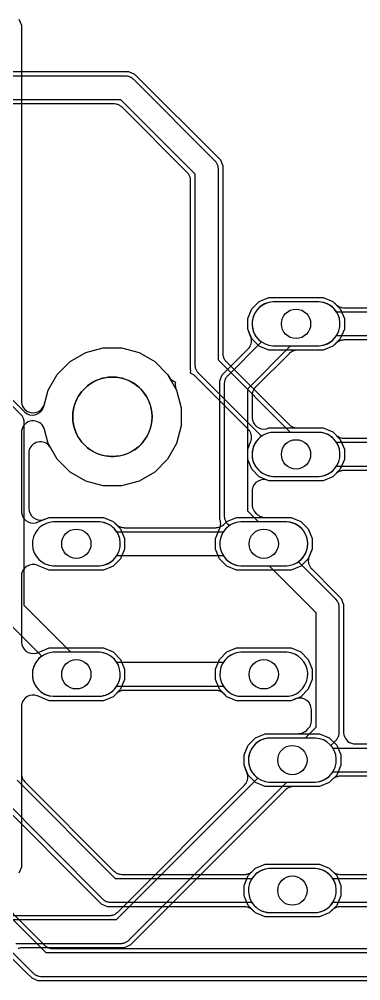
# Model space of a CAD drawing. Header units: millimetres. Extents: x -1 to 100, y 0 to 80.
# Drawn here: x 65.89 to 77.74, y 18.87 to 52.18 of the extents above; entities that cross this region are included whole.
import ezdxf

# ---------------------------------------------------------------- set-up
doc = ezdxf.new("R2010")
doc.units = ezdxf.units.MM

msp = doc.modelspace()

# ---------------------------------------------------------------- linework, layer by layer
at = {"layer": '16_copper'}
for points in [[(65.879, 52.183), (65.964, 51.978), (65.964, 38.956), (65.965, 38.934), (65.966, 38.911, 0.762047), (66.74, 38.788), (66.741, 38.79), (66.742, 38.793), (66.76, 38.84), (66.761, 38.846), (66.763, 38.851), (66.892, 39.333), (67.207, 39.878), (67.652, 40.323), (68.197, 40.638), (68.805, 40.801), (69.435, 40.801), (70.043, 40.638), (70.588, 40.323), (71.033, 39.878), (71.348, 39.333), (71.511, 38.725), (71.511, 38.095), (71.348, 37.487), (71.033, 36.942), (70.588, 36.497), (70.043, 36.182), (69.435, 36.019), (68.805, 36.019), (68.197, 36.182), (67.652, 36.497), (67.207, 36.942), (66.892, 37.487), (66.763, 37.969), (66.756, 37.99), (66.749, 38.012, 0.762048), (65.969, 37.931), (65.969, 37.928), (65.968, 37.925), (65.964, 37.875), (65.964, 37.869), (65.964, 37.864), (65.964, 35.135), (65.965, 35.122, 0.473084), (66.462, 34.739), (66.471, 34.742), (66.486, 34.746), (66.516, 34.756), (66.526, 34.76), (66.925, 34.925), (68.813, 34.925), (69.149, 34.786), (69.406, 34.529), (69.545, 34.192), (69.545, 33.829), (69.406, 33.493), (69.149, 33.235), (68.813, 33.096), (66.925, 33.096), (66.526, 33.262), (66.514, 33.266, 0.473085), (65.969, 32.953), (65.969, 32.943), (65.966, 32.928), (65.965, 32.897), (65.964, 32.886), (65.964, 30.614), (65.965, 30.601, 0.473084), (66.462, 30.218), (66.471, 30.221), (66.486, 30.224), (66.516, 30.235), (66.526, 30.238), (66.925, 30.404), (68.813, 30.404), (69.149, 30.265), (69.406, 30.007), (69.545, 29.671), (69.545, 29.308), (69.406, 28.971), (69.149, 28.714), (68.813, 28.575), (66.925, 28.575), (66.526, 28.74), (66.514, 28.744, 0.473085), (65.969, 28.432), (65.969, 28.422), (65.966, 28.407), (65.965, 28.375), (65.964, 28.365), (65.964, 22.804), (65.879, 22.598)], [(65.482, 21.133), (69.018, 21.133), (69.018, 21.133), (69.019, 21.133), (69.042, 21.134), (69.069, 21.136), (69.069, 21.136), (69.069, 21.136), (69.092, 21.14), (69.118, 21.145), (69.118, 21.145), (69.118, 21.145, 0.030914), (69.166, 21.161), (69.166, 21.161), (69.166, 21.161), (69.188, 21.171), (69.212, 21.182, 0.000101), (69.212, 21.182), (69.23, 21.193), (69.255, 21.208), (69.255, 21.209), (69.255, 21.209), (69.255, 21.209), (69.294, 21.24), (69.301, 21.247), (69.306, 21.252), (73.7, 25.646), (73.702, 25.649), (73.706, 25.652, 0.253279), (73.808, 26.025), (73.805, 26.035), (73.797, 26.065), (73.791, 26.08), (73.788, 26.089), (73.685, 26.336), (73.685, 26.699), (73.825, 27.036), (74.082, 27.293), (74.418, 27.432), (76.306, 27.432), (76.642, 27.293), (76.899, 27.036), (77.038, 26.699), (77.038, 26.336), (76.899, 26), (76.642, 25.742), (76.306, 25.603), (75.406, 25.603), (75.406, 25.603), (75.406, 25.603), (75.382, 25.602), (75.356, 25.6), (75.356, 25.6), (75.356, 25.6), (75.333, 25.596), (75.306, 25.591), (75.306, 25.591), (75.306, 25.591, 0.030914), (75.258, 25.575), (75.258, 25.575), (75.258, 25.575, 0.030916), (75.213, 25.554), (75.212, 25.554), (75.212, 25.554, 0.030915), (75.17, 25.528), (75.17, 25.527), (75.17, 25.527), (75.169, 25.527), (75.131, 25.496), (75.124, 25.489), (75.119, 25.484), (69.735, 20.1), (69.529, 20.015), (66.004, 20.015), (66.004, 20.015), (66.004, 20.015), (65.98, 20.014), (65.954, 20.012), (65.953, 20.012), (65.953, 20.012), (65.93, 20.008), (65.904, 20.003), (65.904, 20.003), (65.904, 20.003, 0.030914), (65.856, 19.987)], [(65.772, 20.168), (69.418, 20.168), (69.418, 20.168), (69.418, 20.168), (69.442, 20.169), (69.468, 20.171), (69.469, 20.171), (69.469, 20.171), (69.492, 20.175), (69.518, 20.18), (69.518, 20.18), (69.518, 20.18, 0.030914), (69.566, 20.195), (69.566, 20.195), (69.566, 20.195, 0.030916), (69.612, 20.217), (69.612, 20.217), (69.612, 20.217, 0.030915), (69.654, 20.243), (69.654, 20.243), (69.655, 20.243), (69.655, 20.244), (69.693, 20.275), (69.7, 20.282), (69.706, 20.287), (75.175, 25.756), (76.161, 25.756), (76.236, 25.763, 0.906347), (76.161, 27.28), (74.562, 27.28), (74.488, 27.272, 0.668179), (74.145, 25.905), (74.163, 25.893), (69.25, 20.98), (65.604, 20.98)]]:
    msp.add_lwpolyline(points, format="xyb", dxfattribs=at)
for points in [[(73.427, 33.096), (73.091, 33.235), (72.834, 33.493), (72.695, 33.829), (72.695, 34.192), (72.846, 34.557), (72.846, 34.557), (72.846, 34.557), (72.853, 34.577), (72.862, 34.605), (72.862, 34.605), (72.862, 34.605), (72.867, 34.627), (72.872, 34.654), (72.872, 34.654), (72.873, 34.654), (72.874, 34.675), (72.877, 34.704, 0.000104), (72.877, 34.704), (72.876, 34.726), (72.875, 34.754), (72.875, 34.755), (72.875, 34.755), (72.871, 34.777), (72.866, 34.804), (72.866, 34.804), (72.866, 34.804), (72.866, 34.805), (72.852, 34.852), (72.848, 34.862), (72.847, 34.864), (72.847, 39.659), (72.932, 39.864), (73.147, 40.079), (73.827, 40.759), (73.829, 40.762), (73.833, 40.765, 0.253279), (73.935, 41.138), (73.932, 41.148), (73.924, 41.178), (73.918, 41.193), (73.915, 41.202), (73.812, 41.449), (73.812, 41.812), (73.952, 42.149), (74.209, 42.406), (74.545, 42.545), (76.433, 42.545), (76.769, 42.406), (77.026, 42.149), (77.165, 41.812), (77.165, 41.449), (77.026, 41.113), (76.769, 40.855), (76.433, 40.716), (75.533, 40.716), (75.533, 40.716), (75.533, 40.716), (75.509, 40.715), (75.483, 40.713), (75.483, 40.713), (75.483, 40.713), (75.46, 40.709), (75.433, 40.704), (75.433, 40.704), (75.433, 40.704, 0.030914), (75.385, 40.688), (75.385, 40.688), (75.385, 40.688, 0.030916), (75.34, 40.667), (75.339, 40.667), (75.339, 40.667, 0.030915), (75.297, 40.641), (75.297, 40.64), (75.297, 40.64), (75.296, 40.64), (75.258, 40.609), (75.251, 40.602), (75.246, 40.597), (74.084, 39.435), (74.084, 39.435), (74.084, 39.435), (74.07, 39.419), (74.05, 39.398), (74.05, 39.398), (74.05, 39.397), (74.038, 39.379), (74.022, 39.356), (74.022, 39.356), (74.022, 39.356, 0.030916), (73.999, 39.311), (73.999, 39.311), (73.999, 39.311), (73.991, 39.29), (73.982, 39.264, 0.000102), (73.982, 39.264), (73.976, 39.238), (73.97, 39.215), (73.97, 39.215), (73.97, 39.215), (73.97, 39.214), (73.965, 39.165), (73.965, 39.155), (73.965, 39.148), (73.965, 38.392), (73.966, 38.379, 0.473086), (74.463, 37.996), (74.472, 37.999), (74.487, 38.002), (74.517, 38.013), (74.527, 38.016), (74.545, 38.024), (76.433, 38.024), (76.769, 37.885), (77.026, 37.627), (77.165, 37.291), (77.165, 36.928), (77.026, 36.591), (76.769, 36.334), (76.433, 36.195), (74.545, 36.195), (74.527, 36.203, 0.482646), (73.97, 35.894), (73.97, 35.884), (73.967, 35.869), (73.966, 35.838), (73.965, 35.827), (73.965, 35.376), (73.965, 35.376), (73.965, 35.375, 0.030916), (73.968, 35.325), (73.968, 35.325), (73.968, 35.325), (73.973, 35.299), (73.977, 35.276), (73.977, 35.276), (73.977, 35.276, 0.030914), (73.993, 35.228), (73.993, 35.228), (73.993, 35.228), (74.003, 35.205), (74.014, 35.182), (74.014, 35.182), (74.014, 35.182, 0.029267), (74.04, 35.139), (74.041, 35.139), (74.041, 35.139), (74.041, 35.139), (74.072, 35.1), (74.079, 35.093), (74.084, 35.088), (74.128, 35.044), (74.128, 35.044), (74.128, 35.044), (74.145, 35.029), (74.166, 35.011), (74.166, 35.011), (74.166, 35.011), (74.184, 34.998), (74.207, 34.982), (74.207, 34.982), (74.208, 34.982), (74.227, 34.972), (74.252, 34.959), (74.252, 34.959), (74.252, 34.959), (74.274, 34.951), (74.299, 34.942, 0.000102), (74.3, 34.942), (74.322, 34.937), (74.349, 34.931), (74.349, 34.931), (74.349, 34.931), (74.349, 34.93), (74.399, 34.925), (74.409, 34.926), (74.415, 34.925), (75.315, 34.925), (75.651, 34.786), (75.908, 34.529), (76.048, 34.192), (76.048, 33.829), (75.908, 33.493), (75.651, 33.235), (75.315, 33.096)], [(75.245, 33.256, 0.906347), (75.171, 34.773), (74.184, 34.773), (73.812, 35.144), (73.812, 39.379), (75.302, 40.869), (76.288, 40.869), (76.363, 40.876, 0.906347), (76.288, 42.393), (74.689, 42.393), (74.615, 42.385, 0.668179), (74.272, 41.018), (74.29, 41.006), (73.119, 39.835), (73.119, 39.835), (73.119, 39.835), (73.105, 39.82), (73.085, 39.797), (73.085, 39.797), (73.085, 39.797), (73.073, 39.779), (73.057, 39.756), (73.057, 39.756), (73.057, 39.756), (73.047, 39.736), (73.034, 39.711), (73.034, 39.711), (73.034, 39.711), (73.026, 39.69), (73.016, 39.664, 0.000102), (73.016, 39.664), (73.011, 39.642), (73.005, 39.615), (73.005, 39.615), (73.005, 39.614), (73.005, 39.614), (73, 39.565), (73, 39.554), (73, 39.548), (73, 34.976), (73, 34.976), (73, 34.976), (73.001, 34.952), (73.003, 34.926), (73.003, 34.925), (73.003, 34.925), (73.007, 34.902), (73.012, 34.876), (73.012, 34.876), (73.012, 34.876, 0.030914), (73.027, 34.828), (73.027, 34.828), (73.027, 34.828, 0.030916), (73.049, 34.782), (73.049, 34.782), (73.049, 34.782, 0.030915), (73.075, 34.74), (73.075, 34.74), (73.075, 34.739), (73.076, 34.739), (73.107, 34.701), (73.114, 34.694), (73.119, 34.688), (73.172, 34.635), (73.155, 34.623), (73.097, 34.576, 0.668179), (73.572, 33.249), (75.171, 33.249)], [(76.363, 36.355, 0.906347), (76.288, 37.871), (74.689, 37.871), (74.615, 37.864, 0.906347), (74.689, 36.347), (76.288, 36.347)], [(68.743, 33.256, 0.906347), (68.668, 34.773), (67.069, 34.773), (66.995, 34.765, 0.906347), (67.069, 33.249), (68.668, 33.249)], [(68.743, 28.735, 0.906347), (68.668, 30.251), (67.069, 30.251), (66.995, 30.244, 0.906347), (67.069, 28.727), (68.668, 28.727)], [(75.245, 28.735, 0.906347), (75.171, 30.251), (73.572, 30.251), (73.497, 30.244, 0.906347), (73.572, 28.727), (75.171, 28.727)], [(76.236, 21.242, 0.906347), (76.161, 22.758), (74.562, 22.758), (74.488, 22.751, 0.906347), (74.562, 21.234), (76.161, 21.234)]]:
    msp.add_lwpolyline(points, format="xyb", close=True, dxfattribs=at)
for points in [[(73.427, 28.575), (73.091, 28.714), (72.834, 28.971), (72.695, 29.308), (72.695, 29.671), (72.834, 30.007), (73.091, 30.265), (73.427, 30.404), (75.315, 30.404), (75.651, 30.265), (75.908, 30.007), (76.048, 29.671), (76.048, 29.308), (75.908, 28.971), (75.651, 28.714), (75.315, 28.575)], [(74.418, 21.082), (74.082, 21.221), (73.825, 21.478), (73.685, 21.815), (73.685, 22.178), (73.825, 22.514), (74.082, 22.772), (74.418, 22.911), (76.306, 22.911), (76.642, 22.772), (76.899, 22.514), (77.038, 22.178), (77.038, 21.815), (76.899, 21.478), (76.642, 21.221), (76.306, 21.082)]]:
    msp.add_lwpolyline(points, close=True, dxfattribs=at)
at = {"layer": '1_copper'}
for points in [[(64.606, 50.368), (69.682, 50.368), (69.887, 50.283), (72.864, 47.307), (72.949, 47.101), (72.949, 40.608), (72.949, 40.608), (72.949, 40.608), (72.951, 40.581), (72.952, 40.558), (72.952, 40.558), (72.952, 40.558, 0.030916), (72.961, 40.508), (72.961, 40.508), (72.961, 40.508), (72.97, 40.482), (72.977, 40.46), (72.977, 40.46), (72.977, 40.46), (72.989, 40.435), (72.998, 40.415), (72.998, 40.414), (72.998, 40.414), (73.013, 40.39), (73.024, 40.372), (73.025, 40.372), (73.025, 40.372), (73.025, 40.371), (73.056, 40.333), (73.063, 40.326), (73.068, 40.321), (75.246, 38.143), (75.246, 38.143), (75.246, 38.143), (75.261, 38.129), (75.283, 38.109), (75.283, 38.109), (75.284, 38.109), (75.303, 38.096), (75.325, 38.081), (75.325, 38.081), (75.325, 38.081), (75.345, 38.071), (75.37, 38.058), (75.37, 38.058), (75.37, 38.058), (75.391, 38.05), (75.417, 38.041, 0.000102), (75.417, 38.041), (75.439, 38.036), (75.466, 38.029), (75.466, 38.029), (75.466, 38.029), (75.467, 38.029), (75.516, 38.024), (75.526, 38.024), (75.533, 38.024), (76.433, 38.024), (76.769, 37.885), (76.866, 37.787), (76.866, 37.787), (76.866, 37.787), (76.882, 37.773), (76.904, 37.754), (76.904, 37.754), (76.904, 37.754), (76.922, 37.742), (76.945, 37.725), (76.946, 37.725), (76.946, 37.725), (76.965, 37.715), (76.99, 37.702), (76.99, 37.702), (76.99, 37.702, 0.031017), (77.038, 37.685), (77.059, 37.68), (77.087, 37.674), (77.087, 37.674), (77.087, 37.674), (77.087, 37.674), (77.137, 37.669), (77.147, 37.669), (77.153, 37.668), (80.327, 37.668)], [(80.584, 37.516), (76.896, 37.516), (76.864, 37.564, 0.224558), (76.288, 37.871), (75.302, 37.871), (72.796, 40.377), (72.796, 46.99), (72.796, 46.99), (72.796, 46.99), (72.795, 47.014), (72.793, 47.04), (72.793, 47.04), (72.793, 47.04), (72.789, 47.063), (72.784, 47.09), (72.784, 47.09), (72.784, 47.09, 0.030914), (72.769, 47.138), (72.769, 47.138), (72.769, 47.138, 0.030916), (72.747, 47.183), (72.747, 47.184), (72.747, 47.184, 0.030915), (72.721, 47.226), (72.721, 47.226), (72.721, 47.226), (72.72, 47.227), (72.689, 47.265), (72.682, 47.272), (72.677, 47.277), (69.858, 50.097), (69.858, 50.097), (69.858, 50.097), (69.845, 50.108), (69.82, 50.13), (69.82, 50.13), (69.82, 50.13), (69.806, 50.14), (69.779, 50.159), (69.779, 50.159), (69.778, 50.159), (69.759, 50.169), (69.734, 50.182), (69.734, 50.182), (69.734, 50.182), (69.712, 50.189), (69.687, 50.199, 0.000102), (69.686, 50.199), (69.665, 50.204), (69.637, 50.21), (69.637, 50.21), (69.637, 50.21), (69.637, 50.21), (69.587, 50.215), (69.577, 50.215), (69.571, 50.216), (64.348, 50.216)], [(64.348, 49.403), (69.402, 49.403), (71.984, 46.822), (71.984, 40.208), (71.984, 40.208), (71.984, 40.208), (71.985, 40.185), (71.987, 40.158), (71.987, 40.158), (71.987, 40.158), (71.991, 40.135), (71.996, 40.108), (71.996, 40.108), (71.996, 40.108, 0.030914), (72.011, 40.06), (72.011, 40.06), (72.011, 40.06, 0.030916), (72.033, 40.015), (72.033, 40.015), (72.033, 40.015, 0.030915), (72.059, 39.972), (72.059, 39.972), (72.059, 39.972), (72.06, 39.972), (72.091, 39.933), (72.098, 39.926), (72.103, 39.921), (74.29, 37.734), (74.272, 37.722, 0.70428), (74.689, 36.347), (76.288, 36.347), (76.363, 36.355, 0.198913), (76.864, 36.655), (76.896, 36.703), (80.584, 36.703)], [(80.327, 36.551), (77.153, 36.551), (77.153, 36.551), (77.153, 36.551), (77.13, 36.549), (77.103, 36.547), (77.103, 36.547), (77.103, 36.547), (77.08, 36.543), (77.054, 36.538), (77.054, 36.538), (77.054, 36.538, 0.030914), (77.006, 36.523), (77.006, 36.523), (77.006, 36.523, 0.030916), (76.96, 36.502), (76.96, 36.502), (76.96, 36.502, 0.030915), (76.917, 36.475), (76.917, 36.475), (76.917, 36.475), (76.917, 36.475), (76.878, 36.443), (76.871, 36.436), (76.866, 36.432), (76.769, 36.334), (76.433, 36.195), (74.545, 36.195), (74.209, 36.334), (73.952, 36.591), (73.812, 36.928), (73.812, 37.291), (73.915, 37.538), (73.916, 37.542), (73.918, 37.546, 0.253282), (73.87, 37.93), (73.863, 37.938), (73.844, 37.963), (73.833, 37.974), (73.827, 37.981), (72.131, 39.677), (71.991, 39.817), (71.975, 39.831), (71.958, 39.847, 0.032559), (71.912, 39.878), (71.892, 39.889), (71.872, 39.899, 0.030454), (71.826, 39.917), (71.827, 39.922), (71.832, 39.946), (71.832, 39.947), (71.832, 39.948, 0.061254), (71.834, 40.049), (71.831, 40.064), (71.831, 46.59), (71.831, 46.59), (71.831, 46.59), (71.83, 46.61), (71.828, 46.64), (71.828, 46.641), (71.828, 46.641), (71.824, 46.66), (71.819, 46.69), (71.819, 46.69), (71.819, 46.69), (71.812, 46.711), (71.803, 46.738), (71.803, 46.738), (71.803, 46.738, 0.030916), (71.782, 46.784), (71.782, 46.784), (71.782, 46.784, 0.030915), (71.756, 46.826), (71.755, 46.826), (71.755, 46.827), (71.755, 46.827), (71.724, 46.865), (71.717, 46.872), (71.712, 46.878), (69.458, 49.132), (69.458, 49.132), (69.458, 49.132), (69.445, 49.143), (69.42, 49.165), (69.42, 49.165), (69.42, 49.165), (69.403, 49.177), (69.379, 49.193), (69.379, 49.193), (69.379, 49.193), (69.359, 49.204), (69.334, 49.216), (69.334, 49.216), (69.334, 49.216), (69.313, 49.224), (69.287, 49.234, 0.000102), (69.287, 49.234), (69.265, 49.239), (69.238, 49.245), (69.238, 49.245), (69.237, 49.245), (69.237, 49.245), (69.188, 49.25), (69.177, 49.25), (69.171, 49.251), (64.606, 49.251)], [(80.327, 41.072), (77.153, 41.072), (77.153, 41.072), (77.153, 41.072), (77.13, 41.07), (77.103, 41.069), (77.103, 41.069), (77.103, 41.069), (77.08, 41.064), (77.054, 41.059), (77.054, 41.059), (77.054, 41.059, 0.030914), (77.006, 41.044), (77.006, 41.044), (77.006, 41.044, 0.030916), (76.96, 41.023), (76.96, 41.023), (76.96, 41.023, 0.030915), (76.917, 40.996), (76.917, 40.996), (76.917, 40.996), (76.917, 40.996), (76.878, 40.964), (76.871, 40.957), (76.866, 40.953), (76.769, 40.855), (76.433, 40.716), (74.545, 40.716), (74.209, 40.855), (73.952, 41.113), (73.812, 41.449), (73.812, 41.812), (73.952, 42.149), (74.209, 42.406), (74.545, 42.545), (76.433, 42.545), (76.769, 42.406), (76.866, 42.308), (76.866, 42.308), (76.866, 42.308), (76.882, 42.294), (76.904, 42.275), (76.904, 42.275), (76.904, 42.275), (76.922, 42.263), (76.945, 42.247), (76.946, 42.247), (76.946, 42.247), (76.965, 42.236), (76.99, 42.224), (76.99, 42.224), (76.99, 42.224), (77.012, 42.216), (77.038, 42.206, 0.000102), (77.038, 42.206), (77.059, 42.201), (77.087, 42.195), (77.087, 42.195), (77.087, 42.195), (77.087, 42.195), (77.137, 42.19), (77.147, 42.19), (77.153, 42.189), (80.327, 42.189)], [(80.584, 42.037), (76.896, 42.037), (76.864, 42.085, 0.224558), (76.288, 42.393), (74.689, 42.393), (74.615, 42.385, 0.906347), (74.689, 40.869), (76.288, 40.869), (76.363, 40.876, 0.198913), (76.864, 41.176), (76.896, 41.224), (80.584, 41.224)], [(64.603, 40.048), (65.918, 38.732), (66.062, 38.589), (66.072, 38.58), (66.082, 38.57, 0.50184), (66.719, 38.708), (66.722, 38.717), (66.728, 38.729), (66.738, 38.763), (66.742, 38.771), (66.892, 39.333), (67.207, 39.878), (67.652, 40.323), (68.197, 40.638), (68.805, 40.801), (69.435, 40.801), (70.043, 40.638), (70.588, 40.323), (71.033, 39.878), (71.078, 39.801, 0.154031), (71.262, 39.634), (71.284, 39.626), (71.306, 39.617), (71.307, 39.617), (71.308, 39.616), (71.306, 39.607), (71.301, 39.585, 0.031018), (71.298, 39.535), (71.298, 39.532), (71.298, 39.529, 0.085695), (71.323, 39.387), (71.324, 39.384), (71.325, 39.381), (71.347, 39.336), (71.348, 39.334), (71.511, 38.725), (71.511, 38.095), (71.348, 37.487), (71.033, 36.942), (70.588, 36.497), (70.043, 36.182), (69.435, 36.019), (68.805, 36.019), (68.197, 36.182), (67.652, 36.497), (67.207, 36.942), (66.976, 37.341), (66.965, 37.358), (66.955, 37.374, 0.668326), (66.223, 37.205), (66.223, 37.2), (66.222, 37.194), (66.218, 37.143), (66.218, 37.14), (66.218, 37.138), (66.218, 35.24), (66.219, 35.228, 0.473086), (66.716, 34.844), (66.725, 34.847), (66.74, 34.851), (66.77, 34.862), (66.78, 34.865), (66.925, 34.925), (68.813, 34.925), (69.149, 34.786), (69.246, 34.688), (69.246, 34.688), (69.246, 34.688), (69.262, 34.674), (69.284, 34.655), (69.284, 34.655), (69.284, 34.655), (69.302, 34.643), (69.325, 34.627), (69.326, 34.627), (69.326, 34.627, 0.030916), (69.37, 34.604), (69.37, 34.604), (69.37, 34.604), (69.392, 34.596), (69.418, 34.586, 0.000102), (69.418, 34.586), (69.439, 34.581), (69.467, 34.575), (69.467, 34.575), (69.467, 34.575), (69.467, 34.575), (69.517, 34.57), (69.527, 34.57), (69.533, 34.569), (72.707, 34.569), (72.707, 34.569), (72.707, 34.569), (72.73, 34.571), (72.757, 34.573), (72.757, 34.573), (72.757, 34.573), (72.78, 34.577), (72.806, 34.582), (72.806, 34.582), (72.806, 34.582, 0.030914), (72.854, 34.597), (72.854, 34.597), (72.854, 34.597, 0.030916), (72.9, 34.618), (72.9, 34.618), (72.9, 34.618, 0.030915), (72.943, 34.645), (72.943, 34.645), (72.943, 34.645), (72.943, 34.645), (72.982, 34.677), (72.989, 34.684), (72.994, 34.688), (73.091, 34.786), (73.427, 34.925), (75.315, 34.925), (75.651, 34.786), (75.908, 34.529), (76.048, 34.192), (76.048, 33.829), (75.945, 33.582), (75.944, 33.578), (75.942, 33.574, 0.253282), (75.99, 33.19), (75.997, 33.182), (76.016, 33.157), (76.027, 33.146), (76.033, 33.139), (76.84, 32.332), (77.055, 32.117), (77.14, 31.912), (77.14, 27.483), (77.14, 27.474), (77.14, 27.466, 0.35496), (77.48, 27.082), (77.491, 27.081, 0.027417), (77.535, 27.077), (77.546, 27.076), (79.934, 27.076)], [(65.372, 31.412), (66.67, 30.114), (66.652, 30.102, 0.70428), (67.069, 28.727), (68.668, 28.727), (68.743, 28.735, 0.198913), (69.244, 29.035), (69.276, 29.083), (72.964, 29.083), (72.996, 29.035, 0.224558), (73.572, 28.727), (75.171, 28.727), (75.245, 28.735, 0.906347), (75.171, 30.251), (73.572, 30.251), (73.497, 30.244, 0.198913), (72.996, 29.944), (72.964, 29.896), (69.276, 29.896), (69.244, 29.944, 0.224558), (68.668, 30.251), (67.682, 30.251), (66.065, 31.868), (66.065, 38.202), (66.065, 38.202), (66.065, 38.202), (66.064, 38.225), (66.062, 38.252), (66.062, 38.252), (66.062, 38.252), (66.058, 38.275), (66.053, 38.301), (66.053, 38.301), (66.053, 38.302, 0.030914), (66.038, 38.349), (66.038, 38.349), (66.038, 38.35, 0.030916), (66.016, 38.395), (66.016, 38.395), (66.016, 38.395, 0.030915), (65.99, 38.438), (65.99, 38.438), (65.99, 38.438), (65.989, 38.438), (65.958, 38.477), (65.951, 38.484), (65.946, 38.489), (64.14, 40.295)], [(80.457, 26.924), (76.769, 26.924), (76.737, 26.972), (76.695, 27.022), (76.868, 27.195), (76.868, 27.196), (76.868, 27.196), (76.882, 27.211), (76.902, 27.233), (76.902, 27.233), (76.902, 27.233), (76.914, 27.251), (76.93, 27.275), (76.93, 27.275), (76.93, 27.275), (76.94, 27.295), (76.953, 27.32), (76.953, 27.32), (76.953, 27.32), (76.959, 27.335), (76.971, 27.367, 0.000102), (76.971, 27.367), (76.976, 27.389), (76.982, 27.416), (76.982, 27.416), (76.982, 27.416), (76.982, 27.417), (76.987, 27.466), (76.987, 27.476), (76.987, 27.483), (76.987, 31.801), (76.987, 31.801), (76.987, 31.801), (76.986, 31.824), (76.984, 31.851), (76.984, 31.851), (76.984, 31.851), (76.98, 31.874), (76.975, 31.901), (76.975, 31.901), (76.975, 31.901, 0.030914), (76.96, 31.949), (76.96, 31.949), (76.96, 31.949, 0.030916), (76.938, 31.994), (76.938, 31.994), (76.938, 31.994, 0.030915), (76.912, 32.037), (76.912, 32.037), (76.912, 32.037), (76.911, 32.037), (76.88, 32.076), (76.873, 32.083), (76.868, 32.088), (75.57, 33.386), (75.588, 33.398, 0.70428), (75.171, 34.773), (73.572, 34.773), (73.497, 34.765, 0.198913), (72.996, 34.465), (72.964, 34.417), (69.276, 34.417), (69.244, 34.465, 0.224558), (68.668, 34.773), (67.069, 34.773), (66.995, 34.765, 0.906347), (67.069, 33.249), (68.668, 33.249), (68.743, 33.256, 0.198913), (69.244, 33.556), (69.276, 33.604), (72.964, 33.604), (72.996, 33.556, 0.224558), (73.572, 33.249), (74.558, 33.249), (76.175, 31.632), (76.175, 27.651), (75.803, 27.28), (74.562, 27.28), (74.488, 27.272, 0.906347), (74.562, 25.756), (76.161, 25.756), (76.236, 25.763, 0.198913), (76.737, 26.063), (76.769, 26.111), (80.457, 26.111)], [(80.2, 25.959), (77.026, 25.959), (77.026, 25.959), (77.026, 25.959), (77.003, 25.957), (76.976, 25.956), (76.976, 25.956), (76.976, 25.956), (76.953, 25.951), (76.927, 25.946), (76.927, 25.946), (76.927, 25.946, 0.030914), (76.879, 25.931), (76.879, 25.931), (76.879, 25.931, 0.030916), (76.833, 25.91), (76.833, 25.91), (76.833, 25.91, 0.030915), (76.79, 25.883), (76.79, 25.883), (76.79, 25.883), (76.79, 25.883), (76.751, 25.851), (76.744, 25.844), (76.739, 25.84), (76.642, 25.742), (76.306, 25.603), (74.418, 25.603), (74.082, 25.742), (73.825, 26), (73.685, 26.336), (73.685, 26.699), (73.825, 27.036), (74.082, 27.293), (74.418, 27.432), (75.572, 27.432), (75.572, 27.432), (75.572, 27.432), (75.595, 27.433), (75.622, 27.435), (75.622, 27.435), (75.622, 27.435), (75.645, 27.439), (75.671, 27.444), (75.671, 27.444), (75.672, 27.444, 0.030914), (75.719, 27.46), (75.719, 27.46), (75.72, 27.46), (75.742, 27.47), (75.765, 27.481), (75.765, 27.481), (75.765, 27.481), (75.785, 27.494), (75.808, 27.508), (75.808, 27.508), (75.808, 27.508), (75.808, 27.508), (75.847, 27.539), (75.854, 27.547), (75.859, 27.551), (75.903, 27.595), (75.903, 27.595), (75.903, 27.595), (75.914, 27.608), (75.937, 27.633), (75.937, 27.633), (75.937, 27.633), (75.946, 27.647), (75.965, 27.675), (75.965, 27.675), (75.965, 27.675), (75.975, 27.694), (75.988, 27.719), (75.988, 27.719), (75.988, 27.72), (75.995, 27.737), (76.005, 27.767, 0.000102), (76.005, 27.767), (76.01, 27.787), (76.017, 27.816), (76.017, 27.816), (76.017, 27.816), (76.017, 27.816), (76.022, 27.866), (76.022, 27.876), (76.022, 27.883), (76.022, 28.26), (76.021, 28.272, 0.473086), (75.524, 28.656), (75.515, 28.653), (75.5, 28.649), (75.47, 28.638), (75.46, 28.635), (75.315, 28.575), (73.427, 28.575), (73.091, 28.714), (72.994, 28.812), (72.994, 28.812), (72.994, 28.812), (72.981, 28.823), (72.956, 28.845), (72.956, 28.845), (72.956, 28.845), (72.941, 28.855), (72.915, 28.873), (72.914, 28.873), (72.914, 28.873), (72.895, 28.884), (72.87, 28.896), (72.87, 28.896), (72.87, 28.896), (72.848, 28.904), (72.822, 28.914, 0.000102), (72.822, 28.914), (72.801, 28.919), (72.773, 28.925), (72.773, 28.925), (72.773, 28.925), (72.773, 28.925), (72.723, 28.93), (72.713, 28.93), (72.707, 28.931), (69.533, 28.931), (69.533, 28.931), (69.533, 28.931), (69.51, 28.929), (69.483, 28.927), (69.483, 28.927), (69.483, 28.927), (69.46, 28.923), (69.434, 28.918), (69.434, 28.918), (69.434, 28.918, 0.030914), (69.386, 28.903), (69.386, 28.903), (69.386, 28.903, 0.030916), (69.34, 28.882), (69.34, 28.882), (69.34, 28.882, 0.030915), (69.297, 28.855), (69.297, 28.855), (69.297, 28.855), (69.297, 28.855), (69.258, 28.823), (69.251, 28.816), (69.246, 28.812), (69.149, 28.714), (68.813, 28.575), (66.925, 28.575), (66.526, 28.74), (66.514, 28.744, 0.473085), (65.969, 28.432), (65.969, 28.422), (65.966, 28.407), (65.965, 28.375), (65.964, 28.365), (65.964, 26.054), (65.964, 26.054), (65.964, 26.054, 0.030916), (65.967, 26.004), (65.967, 26.003), (65.967, 26.003, 0.030916), (65.976, 25.954), (65.976, 25.954), (65.976, 25.954), (65.985, 25.925), (65.992, 25.906), (65.992, 25.906), (65.992, 25.906, 0.030916), (66.013, 25.86), (66.013, 25.86), (66.013, 25.86), (66.029, 25.834), (66.039, 25.818), (66.04, 25.818), (66.04, 25.817), (66.04, 25.817), (66.071, 25.779), (66.078, 25.772), (66.083, 25.766), (69.175, 22.674), (69.175, 22.674), (69.175, 22.674), (69.191, 22.66), (69.213, 22.641), (69.213, 22.641), (69.213, 22.641, 0.030916), (69.254, 22.612), (69.254, 22.612), (69.255, 22.612, 0.030916), (69.299, 22.589), (69.299, 22.589), (69.299, 22.589), (69.321, 22.582), (69.346, 22.572, 0.000102), (69.347, 22.572), (69.368, 22.567), (69.396, 22.561), (69.396, 22.561), (69.396, 22.561), (69.396, 22.561), (69.446, 22.556), (69.456, 22.556), (69.462, 22.555), (73.697, 22.555), (73.697, 22.555), (73.697, 22.555), (73.721, 22.557), (73.747, 22.558), (73.747, 22.558), (73.748, 22.558), (73.771, 22.563), (73.797, 22.568), (73.797, 22.568), (73.797, 22.568, 0.030914), (73.845, 22.583), (73.845, 22.583), (73.845, 22.583, 0.030916), (73.891, 22.604), (73.891, 22.604), (73.891, 22.604, 0.030915), (73.933, 22.631), (73.933, 22.631), (73.933, 22.631), (73.934, 22.631), (73.972, 22.663), (73.979, 22.67), (73.984, 22.674), (74.082, 22.772), (74.418, 22.911), (76.306, 22.911), (76.642, 22.772), (76.739, 22.674), (76.739, 22.674), (76.739, 22.674), (76.755, 22.66), (76.777, 22.641), (76.777, 22.641), (76.777, 22.641, 0.030916), (76.818, 22.612), (76.819, 22.612), (76.819, 22.612, 0.030916), (76.863, 22.589), (76.863, 22.589), (76.863, 22.589), (76.885, 22.582), (76.911, 22.572, 0.000102), (76.911, 22.572), (76.932, 22.567), (76.96, 22.561), (76.96, 22.561), (76.96, 22.561), (76.96, 22.561), (77.01, 22.556), (77.02, 22.556), (77.026, 22.555), (80.2, 22.555)], [(80.457, 22.403), (76.769, 22.403), (76.737, 22.451, 0.224558), (76.161, 22.758), (74.562, 22.758), (74.488, 22.751, 0.198913), (73.987, 22.451), (73.955, 22.403), (69.231, 22.403), (65.811, 25.822)], [(80.2, 21.438), (77.026, 21.438), (77.026, 21.438), (77.026, 21.438), (77.003, 21.436), (76.976, 21.434), (76.976, 21.434), (76.976, 21.434), (76.953, 21.43), (76.927, 21.425), (76.927, 21.425), (76.927, 21.425, 0.030914), (76.879, 21.41), (76.879, 21.41), (76.879, 21.41, 0.030916), (76.833, 21.389), (76.833, 21.389), (76.833, 21.389), (76.81, 21.374), (76.79, 21.362), (76.79, 21.362), (76.79, 21.362), (76.79, 21.362), (76.751, 21.33), (76.744, 21.323), (76.739, 21.319), (76.642, 21.221), (76.306, 21.082), (74.418, 21.082), (74.082, 21.221), (73.984, 21.319), (73.984, 21.319), (73.984, 21.319), (73.97, 21.332), (73.947, 21.352), (73.947, 21.352), (73.947, 21.352), (73.929, 21.364), (73.905, 21.38), (73.905, 21.38), (73.905, 21.38), (73.885, 21.391), (73.86, 21.403), (73.86, 21.403), (73.86, 21.403), (73.839, 21.411), (73.813, 21.421, 0.000102), (73.813, 21.421), (73.792, 21.426), (73.764, 21.432), (73.764, 21.432), (73.764, 21.432), (73.763, 21.432), (73.714, 21.437), (73.704, 21.437), (73.697, 21.438), (68.951, 21.438), (68.746, 21.523), (64.931, 25.337)], [(65.118, 25.367), (68.775, 21.709), (68.775, 21.709), (68.775, 21.709), (68.791, 21.695), (68.813, 21.676), (68.813, 21.676), (68.813, 21.676), (68.831, 21.663), (68.855, 21.647), (68.855, 21.647), (68.855, 21.647), (68.874, 21.637), (68.899, 21.624), (68.899, 21.624), (68.9, 21.624), (68.921, 21.616), (68.947, 21.607, 0.000102), (68.947, 21.607), (68.969, 21.602), (68.996, 21.596), (68.996, 21.596), (68.996, 21.596), (68.996, 21.595), (69.046, 21.59), (69.056, 21.591), (69.063, 21.59), (73.955, 21.59), (73.987, 21.542, 0.224558), (74.562, 21.234), (76.161, 21.234), (76.236, 21.242, 0.198913), (76.737, 21.542), (76.769, 21.59), (80.457, 21.59)], [(63.128, 22.377), (66.362, 19.144), (66.362, 19.144), (66.362, 19.144), (66.378, 19.13), (66.4, 19.11), (66.4, 19.11), (66.4, 19.11), (66.418, 19.098), (66.442, 19.082), (66.442, 19.082), (66.442, 19.082), (66.461, 19.072), (66.486, 19.059), (66.486, 19.059), (66.487, 19.059), (66.508, 19.051), (66.534, 19.041, 0.000102), (66.534, 19.041), (66.556, 19.036), (66.583, 19.03), (66.583, 19.03), (66.583, 19.03), (66.583, 19.03), (66.633, 19.025), (66.643, 19.025), (66.65, 19.025), (87.503, 19.025)], [(64.603, 22.268), (66.762, 20.109), (66.762, 20.109), (66.762, 20.109), (66.777, 20.095), (66.8, 20.075), (66.8, 20.075), (66.8, 20.075), (66.818, 20.063), (66.841, 20.047), (66.841, 20.047), (66.842, 20.047, 0.030916), (66.886, 20.024), (66.886, 20.024), (66.886, 20.024), (66.908, 20.016), (66.933, 20.007, 0.000102), (66.934, 20.007), (66.955, 20.002), (66.983, 19.995), (66.983, 19.995), (66.983, 19.995), (66.983, 19.995), (67.033, 19.99), (67.043, 19.99), (67.049, 19.99), (87.103, 19.99)]]:
    msp.add_lwpolyline(points, format="xyb", dxfattribs=at)
for points in [[(87.335, 19.837), (66.818, 19.837), (64.14, 22.515)], [(87.614, 18.872), (66.538, 18.872), (66.333, 18.957), (66.119, 19.172), (63.184, 22.106)]]:
    msp.add_lwpolyline(points, dxfattribs=at)
at = {"layer": 'drills_NPTH'}
msp.add_circle((69.12, 38.41), 1.375, dxfattribs=at)
at = {"layer": 'drills_PTH'}
for centre in [(75.489, 41.631), (75.489, 37.109), (67.869, 34.011), (74.371, 34.011), (67.869, 29.489), (74.371, 29.489), (75.362, 26.518), (75.362, 21.996)]:
    msp.add_circle(centre, 0.508, dxfattribs=at)
at = {"layer": 'holes'}
msp.add_lwpolyline([(70.495, 38.459), (70.488, 38.557), (70.474, 38.654), (70.453, 38.75), (70.425, 38.845), (70.391, 38.937), (70.35, 39.026), (70.303, 39.112), (70.25, 39.195), (70.191, 39.273), (70.127, 39.348), (70.058, 39.417), (69.983, 39.481), (69.905, 39.54), (69.822, 39.593), (69.736, 39.64), (69.647, 39.681), (69.555, 39.715), (69.46, 39.743), (69.364, 39.764), (69.267, 39.778), (69.169, 39.785), (69.071, 39.785), (68.973, 39.778), (68.876, 39.764), (68.78, 39.743), (68.686, 39.715), (68.593, 39.681), (68.504, 39.64), (68.418, 39.593), (68.335, 39.54), (68.257, 39.481), (68.182, 39.417), (68.113, 39.348), (68.049, 39.273), (67.99, 39.195), (67.937, 39.112), (67.89, 39.026), (67.849, 38.937), (67.815, 38.845), (67.787, 38.75), (67.766, 38.654), (67.752, 38.557), (67.745, 38.459), (67.745, 38.361), (67.752, 38.263), (67.766, 38.166), (67.787, 38.07), (67.815, 37.976), (67.849, 37.883), (67.89, 37.794), (67.937, 37.708), (67.99, 37.625), (68.049, 37.547), (68.113, 37.472), (68.182, 37.403), (68.257, 37.339), (68.335, 37.28), (68.418, 37.227), (68.504, 37.18), (68.593, 37.139), (68.686, 37.105), (68.78, 37.077), (68.876, 37.056), (68.973, 37.042), (69.071, 37.035), (69.169, 37.035), (69.267, 37.042), (69.364, 37.056), (69.46, 37.077), (69.555, 37.105), (69.647, 37.139), (69.736, 37.18), (69.822, 37.227), (69.905, 37.28), (69.983, 37.339), (70.058, 37.403), (70.127, 37.472), (70.191, 37.547), (70.25, 37.625), (70.303, 37.708), (70.35, 37.794), (70.391, 37.883), (70.425, 37.976), (70.453, 38.07), (70.474, 38.166), (70.488, 38.263), (70.495, 38.361), (70.495, 38.459)], close=True, dxfattribs=at)

doc.saveas('drawing.dxf')
